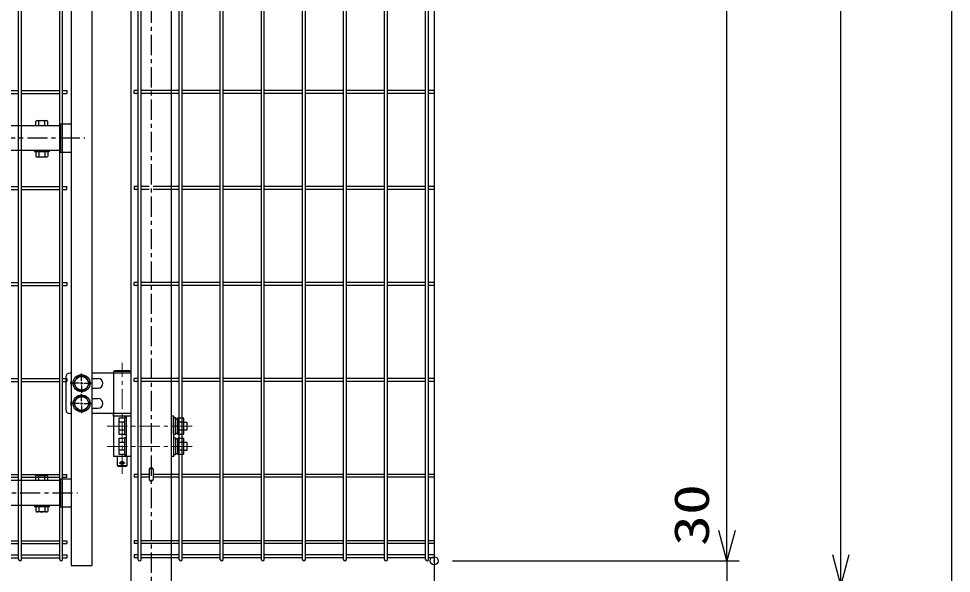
# Model space of a CAD drawing. Units: millimetres, scale not verified. Extents: x -4425 to 4425, y -3150 to 3150.
# Drawn here: x -1626 to -472, y -970 to -284 of the extents above; entities that cross this region are included whole.
import ezdxf
from ezdxf.enums import TextEntityAlignment as Align

# ---------------------------------------------------------------- set-up
doc = ezdxf.new("R2010")
doc.units = ezdxf.units.MM
doc.header["$LTSCALE"] = 20
doc.header["$PDMODE"] = 32
doc.header["$PDSIZE"] = 10
doc.linetypes.add('USER1', pattern=[2, 1.25, -0.25, 0.25, -0.25])
for name, color, linetype, lineweight in [('0-1_0', 7, 'Continuous', 25), ('0-2_外形線', 7, 'Continuous', 25), ('0-3_軸線', 1, 'USER1', 9), ('0-5_寸法', 4, 'Continuous', 25), ('0-8_J200', 3, 'Continuous', 25), ('0-A_LAYER04', 1, 'USER1', 25), ('0-B_EXTCNT-L', 4, 'Continuous', 25), ('0-C_LAYER15', 1, 'Continuous', 25), ('1-1_扉横枠', 7, 'Continuous', 25), ('1-2_PRTLST-S', 7, 'Continuous', 25), ('1-3_丁番', 3, 'Continuous', 25), ('1-7_Jﾊﾟﾈﾙ', 6, 'Continuous', 25)]:
    doc.layers.add(name, color=color, linetype=linetype, lineweight=lineweight)
doc.layers.add('0-6_DEFPOINTS', color=7, linetype='Continuous')
doc.styles.add('ＭＳ ゴシック', font='')
doc.styles.get('ＭＳ ゴシック').set_extended_font_data('MS Gothic')

# ---------------------------------------------------------------- blocks, each defined once
blk = doc.blocks.new('_Open30')
at = {"layer": '0-5_寸法'}
blk.add_line((0, 0), (-20, 0), dxfattribs=at)
blk.add_lwpolyline([(-20, 5.36), (0, 0), (-20, -5.36)], dxfattribs=at)

msp = doc.modelspace()

# ---------------------------------------------------------------- linework, layer by layer
at = {"layer": '0-1_0'}
msp.add_ellipse((-1462.03, -841.55), major_axis=(-2.6, 0), ratio=0.649974, start_param=3.1415927, end_param=6.2831853, dxfattribs=at)
at = {"layer": '0-2_外形線'}
for p, q in [((-1561.03, 950.3), (-1561.03, -960.7)), ((-1535.03, -960.7), (-1535.03, 950.3)), ((-1487.03, 940.3), (-1487.03, -1284.7)), ((-1437.03, -1284.7), (-1437.03, 940.3)), ((-1561.03, -960.7), (-1535.03, -960.7))]:
    msp.add_line(p, q, dxfattribs=at)
at = {"layer": '0-3_軸線'}
for p, q in [((-1497.88, -847.29), (-1497.88, -710.12)), ((-1516.49, -788.2), (-1411.22, -788.2)), ((-1516.49, -813.2), (-1411.22, -813.2))]:
    msp.add_line(p, q, dxfattribs=at)
at = {"layer": '0-6_DEFPOINTS'}
msp.add_point((-1112.03, -954.7), dxfattribs=at)
at = {"layer": '0-8_J200'}
for p, q in [((-1625.9, -952.9), (-1625.9, 1013.5)), ((-1622.3, -952.9), (-1622.3, 1013.5)), ((-1575.13, -952.9), (-1575.13, 1013.5)), ((-1571.53, -952.9), (-1571.53, 1013.5)), ((-1478.03, -952.9), (-1478.03, 1013.5)), ((-1474.43, -952.9), (-1474.43, 1013.5)), ((-1427.26, -952.9), (-1427.26, 1013.5)), ((-1423.66, -952.9), (-1423.66, 1013.5)), ((-1376.49, -952.9), (-1376.49, 1013.5)), ((-1372.89, -952.9), (-1372.89, 1013.5)), ((-1325.72, -952.9), (-1325.72, 1013.5)), ((-1322.12, -952.9), (-1322.12, 1013.5)), ((-1274.95, -952.9), (-1274.95, 1013.5)), ((-1271.35, -952.9), (-1271.35, 1013.5)), ((-1224.18, -952.9), (-1224.18, 1013.5)), ((-1220.58, -952.9), (-1220.58, 1013.5)), ((-1173.41, -952.9), (-1173.41, 1013.5)), ((-1169.81, -952.9), (-1169.81, 1013.5)), ((-1122.64, -952.9), (-1122.64, 1013.5)), ((-1119.04, -952.9), (-1119.04, 1013.5)), ((-1673.07, -373.33), (-1625.9, -373.33)), ((-1673.07, -376.93), (-1625.9, -376.93)), ((-1622.3, -373.33), (-1575.13, -373.33)), ((-1622.3, -376.93), (-1575.13, -376.93)), ((-1483.23, -376.93), (-1483.23, -373.33)), ((-1478.03, -373.33), (-1483.23, -373.33)), ((-1478.03, -376.93), (-1483.23, -376.93)), ((-1427.26, -373.33), (-1474.43, -373.33)), ((-1427.26, -376.93), (-1474.43, -376.93)), ((-1376.49, -373.33), (-1423.66, -373.33)), ((-1376.49, -376.93), (-1423.66, -376.93)), ((-1325.72, -373.33), (-1372.89, -373.33)), ((-1325.72, -376.93), (-1372.89, -376.93)), ((-1274.95, -373.33), (-1322.12, -373.33)), ((-1274.95, -376.93), (-1322.12, -376.93)), ((-1224.18, -373.33), (-1271.35, -373.33)), ((-1224.18, -376.93), (-1271.35, -376.93)), ((-1173.41, -373.33), (-1220.58, -373.33)), ((-1173.41, -376.93), (-1220.58, -376.93)), ((-1122.64, -373.33), (-1169.81, -373.33)), ((-1122.64, -376.93), (-1169.81, -376.93)), ((-1673.07, -610.62), (-1625.9, -610.62)), ((-1622.3, -610.62), (-1575.13, -610.62)), ((-1483.23, -614.22), (-1483.23, -610.62)), ((-1478.03, -610.62), (-1483.23, -610.62)), ((-1427.26, -610.62), (-1474.43, -610.62)), ((-1376.49, -610.62), (-1423.66, -610.62)), ((-1325.72, -610.62), (-1372.89, -610.62)), ((-1274.95, -610.62), (-1322.12, -610.62)), ((-1224.18, -610.62), (-1271.35, -610.62)), ((-1173.41, -610.62), (-1220.58, -610.62)), ((-1122.64, -610.62), (-1169.81, -610.62)), ((-1673.07, -614.22), (-1625.9, -614.22)), ((-1622.3, -614.22), (-1575.13, -614.22)), ((-1478.03, -614.22), (-1483.23, -614.22)), ((-1427.26, -614.22), (-1474.43, -614.22)), ((-1376.49, -614.22), (-1423.66, -614.22)), ((-1325.72, -614.22), (-1372.89, -614.22)), ((-1274.95, -614.22), (-1322.12, -614.22)), ((-1224.18, -614.22), (-1271.35, -614.22)), ((-1173.41, -614.22), (-1220.58, -614.22)), ((-1122.64, -614.22), (-1169.81, -614.22)), ((-1673.07, -729.26), (-1625.9, -729.26)), ((-1673.07, -732.86), (-1625.9, -732.86)), ((-1622.3, -729.26), (-1575.13, -729.26)), ((-1622.3, -732.86), (-1575.13, -732.86)), ((-1483.23, -732.86), (-1483.23, -729.26)), ((-1478.03, -729.26), (-1483.23, -729.26)), ((-1478.03, -732.86), (-1483.23, -732.86)), ((-1427.26, -729.26), (-1474.43, -729.26)), ((-1427.26, -732.86), (-1474.43, -732.86)), ((-1376.49, -729.26), (-1423.66, -729.26)), ((-1376.49, -732.86), (-1423.66, -732.86)), ((-1325.72, -729.26), (-1372.89, -729.26)), ((-1325.72, -732.86), (-1372.89, -732.86)), ((-1274.95, -729.26), (-1322.12, -729.26)), ((-1274.95, -732.86), (-1322.12, -732.86)), ((-1224.18, -729.26), (-1271.35, -729.26)), ((-1224.18, -732.86), (-1271.35, -732.86)), ((-1173.41, -729.26), (-1220.58, -729.26)), ((-1173.41, -732.86), (-1220.58, -732.86)), ((-1122.64, -729.26), (-1169.81, -729.26)), ((-1122.64, -732.86), (-1169.81, -732.86))]:
    msp.add_line(p, q, dxfattribs=at)
at = {"layer": '0-A_LAYER04'}
for p, q in [((-1462.03, 1015.47), (-1462.03, -1380.64)), ((-2615.13, -432), (-1543.93, -432)), ((-2624.13, -870.7), (-1552.93, -870.7))]:
    msp.add_line(p, q, dxfattribs=at)
at = {"layer": '0-B_EXTCNT-L'}
msp.add_line((-1112.03, 1086.87), (-1112.03, -1343.3), dxfattribs=at)
at = {"layer": '0-C_LAYER15', "color": 2}
for p, q in [((-750, -917.2), (-750, 977.8)), ((-609.11, -947.2), (-609.11, 977.8)), ((-472.4, 912.8), (-472.4, -1247.2)), ((-750, -917.2), (-750, -879.7)), ((-750, -954.7), (-750, -984.7))]:
    msp.add_line(p, q, dxfattribs=at)
at = {"layer": '0-C_LAYER15'}
msp.add_line((-1089.53, -954.7), (-735, -954.7), dxfattribs=at)
msp.add_line((-1089.53, -954.7), (-735, -954.7), dxfattribs=at)
at = {"layer": '1-1_扉横枠'}
for p, q in [((-1604.73, -416.5), (-1604.73, -411.05)), ((-1602.85, -410.5), (-1591.6, -410.5)), ((-1600.98, -416.5), (-1600.98, -411.05)), ((-1593.48, -416.5), (-1593.48, -411.05)), ((-1589.73, -416.5), (-1589.73, -411.05)), ((-1574.03, -414.55), (-1561.03, -414.55)), ((-1574.03, -414.55), (-1574.03, -449.45)), ((-2588.03, -416.5), (-1574.03, -416.5)), ((-1604.73, -416.5), (-1589.73, -416.5)), ((-1574.03, -447.5), (-2588.03, -447.5)), ((-1606.23, -447.5), (-1606.23, -449.1)), ((-1588.23, -449.1), (-1606.23, -449.1)), ((-1604.73, -449.66), (-1604.73, -455.05)), ((-1591.6, -449.1), (-1602.85, -449.1)), ((-1600.98, -449.66), (-1600.98, -455.05)), ((-1593.48, -449.66), (-1593.48, -455.05)), ((-1589.73, -449.66), (-1589.73, -455.05)), ((-1588.23, -447.5), (-1588.23, -449.1)), ((-1574.03, -449.45), (-1561.03, -449.45)), ((-1591.6, -455.61), (-1602.85, -455.61)), ((-1604.73, -855.2), (-1604.73, -849.75)), ((-1602.85, -849.2), (-1591.6, -849.2)), ((-1600.98, -855.2), (-1600.98, -849.75)), ((-1593.48, -855.2), (-1593.48, -849.75)), ((-1589.73, -855.2), (-1589.73, -849.75)), ((-1574.03, -853.25), (-1561.03, -853.25)), ((-1574.03, -853.25), (-1574.03, -888.15)), ((-2588.03, -855.2), (-1574.03, -855.2)), ((-1604.73, -855.2), (-1589.73, -855.2)), ((-1574.03, -886.2), (-2588.03, -886.2)), ((-1606.23, -886.2), (-1606.23, -887.8)), ((-1591.6, -887.8), (-1602.85, -887.8)), ((-1574.03, -888.15), (-1561.03, -888.15)), ((-1604.73, -888.36), (-1604.73, -893.75)), ((-1591.6, -894.31), (-1602.85, -894.31)), ((-1600.98, -888.36), (-1600.98, -893.75)), ((-1593.48, -888.36), (-1593.48, -893.75)), ((-1589.73, -888.36), (-1589.73, -893.75))]:
    msp.add_line(p, q, dxfattribs=at)
msp.add_lwpolyline([(-1588.23, -886.2), (-1588.23, -887.8), (-1606.23, -887.8)], dxfattribs=at)
for centre, radius, start, end in [((-1602.85, -413.96), 3.46, 57.13278, 122.86722), ((-1597.23, -423.49), 12.99, 73.22135, 106.77865), ((-1591.6, -413.96), 3.46, 57.13278, 122.86722), ((-1602.85, -452.56), 3.46, 57.13278, 122.86722), ((-1597.23, -462.1), 12.99, 73.22135, 106.77865), ((-1591.6, -452.56), 3.46, 57.13278, 122.86722), ((-1602.85, -452.15), 3.46, 237.13278, 302.86722), ((-1597.23, -442.61), 12.99, 253.22135, 286.77865), ((-1591.6, -452.15), 3.46, 237.13278, 302.86722), ((-1602.85, -852.66), 3.46, 57.13278, 122.86722), ((-1597.23, -862.19), 12.99, 73.22135, 106.77865), ((-1591.6, -852.66), 3.46, 57.13278, 122.86722), ((-1602.85, -891.26), 3.46, 57.13278, 122.86722), ((-1597.23, -900.8), 12.99, 73.22135, 106.77865), ((-1591.6, -891.26), 3.46, 57.13278, 122.86722), ((-1602.85, -890.85), 3.46, 237.13278, 302.86722), ((-1597.23, -881.31), 12.99, 253.22135, 286.77865), ((-1591.6, -890.85), 3.46, 237.13278, 302.86722)]:
    msp.add_arc(centre, radius, start, end, dxfattribs=at)
at = {"layer": '1-2_PRTLST-S'}
for p, q in [((-1464.63, -841.53), (-1464.63, -853.7)), ((-1459.43, -841.53), (-1459.43, -853.7))]:
    msp.add_line(p, q, dxfattribs=at)
msp.add_arc((-1462.03, -853.7), 2.6, 180, 0, dxfattribs=at)
at = {"layer": '1-3_丁番'}
for p, q in [((-1561.03, -722.7), (-1562.63, -722.7)), ((-1548.03, -732.5), (-1548.03, -723.35)), ((-1548.03, -732.5), (-1548.03, -723.35)), ((-1487.03, -722.7), (-1535.03, -722.7)), ((-1506.88, -719.7), (-1508.73, -720.7)), ((-1487.03, -720.7), (-1508.73, -720.7)), ((-1508.73, -720.7), (-1508.73, -775.7)), ((-1488.88, -719.7), (-1506.88, -719.7)), ((-1488.88, -719.7), (-1487.03, -720.7)), ((-1487.03, -720.7), (-1487.03, -775.7)), ((-1567.63, -727.7), (-1567.63, -767.7)), ((-1550.73, -735.2), (-1559.88, -735.2)), ((-1549.38, -735.2), (-1546.68, -735.2)), ((-1549.38, -735.2), (-1546.68, -735.2)), ((-1548.03, -736.55), (-1548.03, -733.85)), ((-1548.03, -736.55), (-1548.03, -733.85)), ((-1548.03, -737.9), (-1548.03, -747.05)), ((-1548.03, -737.9), (-1548.03, -747.05)), ((-1545.33, -735.2), (-1536.18, -735.2)), ((-1545.33, -735.2), (-1536.18, -735.2)), ((-1535.03, -729.2), (-1527.63, -729.2)), ((-1548.03, -757.5), (-1548.03, -748.35)), ((-1535.03, -741.2), (-1527.63, -741.2)), ((-1550.73, -760.2), (-1559.88, -760.2)), ((-1549.38, -760.2), (-1546.68, -760.2)), ((-1548.03, -761.55), (-1548.03, -758.85)), ((-1545.33, -760.2), (-1535.03, -760.2)), ((-1535.03, -754.2), (-1527.63, -754.2)), ((-1561.03, -772.7), (-1562.63, -772.7)), ((-1548.03, -762.9), (-1548.03, -772.05)), ((-1535.03, -766.2), (-1527.63, -766.2)), ((-1487.03, -772.7), (-1535.03, -772.7)), ((-1508.73, -775.7), (-1508.73, -772.7)), ((-1508.73, -775.7), (-1508.73, -825.7)), ((-1487.03, -775.7), (-1508.73, -775.7)), ((-1502.03, -778.39), (-1502.03, -798.02)), ((-1495.03, -778.39), (-1502.03, -778.39)), ((-1495.03, -783.3), (-1502.03, -783.3)), ((-1495.03, -777.7), (-1495.03, -798.7)), ((-1493.03, -777.7), (-1495.03, -777.7)), ((-1493.03, -775.7), (-1493.03, -825.7)), ((-1487.03, -775.7), (-1487.03, -825.7)), ((-1487.03, -777.7), (-1487.03, -798.7)), ((-1434.03, -775.7), (-1437.03, -775.7)), ((-1437.03, -777.7), (-1437.03, -797.4)), ((-1434.03, -825.7), (-1434.03, -775.7)), ((-1434.03, -777.7), (-1432.03, -777.7)), ((-1432.03, -777.7), (-1432.03, -798.7)), ((-1432.03, -779), (-1429.53, -779)), ((-1429.53, -778.39), (-1429.53, -798.02)), ((-1421.53, -778.39), (-1429.53, -778.39)), ((-1421.53, -783.3), (-1429.53, -783.3)), ((-1421.53, -798.02), (-1421.53, -778.39)), ((-1495.03, -793.11), (-1502.03, -793.11)), ((-1421.53, -793.11), (-1429.53, -793.11)), ((-1418.03, -793.2), (-1421.53, -793.2)), ((-1502.03, -798.02), (-1495.03, -798.02)), ((-1495.03, -803.39), (-1502.03, -803.39)), ((-1502.03, -803.39), (-1502.03, -823.02)), ((-1495.03, -798.7), (-1493.03, -798.7)), ((-1493.03, -802.7), (-1495.03, -802.7)), ((-1495.03, -802.7), (-1495.03, -823.7)), ((-1432.03, -798.7), (-1434.03, -798.7)), ((-1434.03, -802.7), (-1432.03, -802.7)), ((-1429.53, -797.4), (-1432.03, -797.4)), ((-1432.03, -802.7), (-1432.03, -823.7)), ((-1432.03, -804), (-1429.53, -804)), ((-1429.53, -798.02), (-1421.53, -798.02)), ((-1421.53, -803.39), (-1429.53, -803.39)), ((-1429.53, -803.39), (-1429.53, -823.02)), ((-1421.53, -823.02), (-1421.53, -803.39)), ((-1495.03, -808.3), (-1502.03, -808.3)), ((-1495.03, -818.11), (-1502.03, -818.11)), ((-1421.53, -808.3), (-1429.53, -808.3)), ((-1421.53, -818.11), (-1429.53, -818.11)), ((-1421.53, -808.2), (-1418.03, -808.2)), ((-1418.03, -818.2), (-1421.53, -818.2)), ((-1418.03, -808.2), (-1418.03, -818.2)), ((-1487.03, -825.7), (-1508.73, -825.7)), ((-1502.03, -823.02), (-1495.03, -823.02)), ((-1495.03, -823.7), (-1493.03, -823.7)), ((-1491.88, -836.7), (-1491.88, -825.7)), ((-1434.03, -825.7), (-1437.03, -825.7)), ((-1432.03, -823.7), (-1434.03, -823.7)), ((-1429.53, -822.4), (-1432.03, -822.4)), ((-1429.53, -823.02), (-1421.53, -823.02)), ((-1503.88, -836.7), (-1491.88, -836.7)), ((-1503.33, -837.7), (-1492.43, -837.7)), ((-1501.71, -833.7), (-1494.05, -833.7)), ((-1491.88, -836.7), (-1492.43, -837.7))]:
    msp.add_line(p, q, dxfattribs=at)
for points in [[(-1552.94, -726.7), (-1557.84, -735.2), (-1552.94, -743.7), (-1543.12, -743.7), (-1538.21, -735.2), (-1543.12, -726.7)], [(-1552.94, -751.7), (-1557.84, -760.2), (-1552.94, -768.7), (-1543.12, -768.7), (-1538.21, -760.2), (-1543.12, -751.7)]]:
    msp.add_lwpolyline(points, close=True, dxfattribs=at)
for points in [[(-1421.53, -783.2), (-1418.03, -783.2), (-1418.03, -793.2)], [(-1503.88, -825.7), (-1503.88, -836.7), (-1503.33, -837.7)]]:
    msp.add_lwpolyline(points, dxfattribs=at)
for centre, radius in [((-1548.03, -735.2), 10.5), ((-1548.03, -735.2), 8.5), ((-1548.03, -760.2), 10.5), ((-1548.03, -760.2), 8.5), ((-1497.88, -833.7), 2)]:
    msp.add_circle(centre, radius, dxfattribs=at)
for centre, radius, start, end in [((-1562.63, -727.7), 5, 90, 180), ((-1555.63, -735.2), 6, 154.15807, 205.84193), ((-1527.63, -735.2), 6, 270, 90), ((-1555.63, -760.2), 6, 154.15807, 205.84193), ((-1527.63, -760.2), 6, 270, 90), ((-1562.63, -767.7), 5, 180, 270)]:
    msp.add_arc(centre, radius, start, end, dxfattribs=at)
at = {"layer": '1-7_Jﾊﾟﾈﾙ', "color": 3}
for p, q in [((-1571.53, -376.93), (-1566.33, -376.93)), ((-1571.53, -614.22), (-1566.33, -614.22)), ((-1571.53, -732.86), (-1566.33, -732.86)), ((-1673.07, -929.9), (-1625.9, -929.9)), ((-1673.07, -933.5), (-1625.9, -933.5)), ((-1622.3, -929.9), (-1575.13, -929.9)), ((-1622.3, -933.5), (-1575.13, -933.5)), ((-1571.53, -929.9), (-1566.33, -929.9)), ((-1571.53, -933.5), (-1566.33, -933.5)), ((-1566.33, -929.9), (-1566.33, -933.5)), ((-1478.03, -929.9), (-1483.23, -929.9)), ((-1483.23, -929.9), (-1483.23, -933.5)), ((-1478.03, -933.5), (-1483.23, -933.5)), ((-1427.26, -929.9), (-1474.43, -929.9)), ((-1427.26, -933.5), (-1474.43, -933.5)), ((-1376.49, -929.9), (-1423.66, -929.9)), ((-1376.49, -933.5), (-1423.66, -933.5)), ((-1325.72, -929.9), (-1372.89, -929.9)), ((-1325.72, -933.5), (-1372.89, -933.5)), ((-1274.95, -929.9), (-1322.12, -929.9)), ((-1274.95, -933.5), (-1322.12, -933.5)), ((-1224.18, -929.9), (-1271.35, -929.9)), ((-1224.18, -933.5), (-1271.35, -933.5)), ((-1173.41, -929.9), (-1220.58, -929.9)), ((-1173.41, -933.5), (-1220.58, -933.5)), ((-1122.64, -929.9), (-1169.81, -929.9)), ((-1122.64, -933.5), (-1169.81, -933.5)), ((-1112.03, -929.9), (-1119.04, -929.9)), ((-1112.03, -933.5), (-1119.04, -933.5)), ((-1673.07, -947.5), (-1625.9, -947.5)), ((-1673.07, -951.1), (-1625.9, -951.1)), ((-1622.3, -947.5), (-1575.13, -947.5)), ((-1622.3, -951.1), (-1575.13, -951.1)), ((-1571.53, -947.5), (-1566.33, -947.5)), ((-1571.53, -951.1), (-1566.33, -951.1)), ((-1566.33, -947.5), (-1566.33, -951.1)), ((-1478.03, -947.5), (-1483.23, -947.5)), ((-1483.23, -947.5), (-1483.23, -951.1)), ((-1478.03, -951.1), (-1483.23, -951.1)), ((-1427.26, -947.5), (-1474.43, -947.5)), ((-1427.26, -951.1), (-1474.43, -951.1)), ((-1376.49, -947.5), (-1423.66, -947.5)), ((-1376.49, -951.1), (-1423.66, -951.1)), ((-1325.72, -947.5), (-1372.89, -947.5)), ((-1325.72, -951.1), (-1372.89, -951.1)), ((-1274.95, -947.5), (-1322.12, -947.5)), ((-1274.95, -951.1), (-1322.12, -951.1)), ((-1224.18, -947.5), (-1271.35, -947.5)), ((-1224.18, -951.1), (-1271.35, -951.1)), ((-1173.41, -947.5), (-1220.58, -947.5)), ((-1173.41, -951.1), (-1220.58, -951.1)), ((-1122.64, -947.5), (-1169.81, -947.5)), ((-1122.64, -951.1), (-1169.81, -951.1)), ((-1112.03, -947.5), (-1119.04, -947.5)), ((-1112.03, -951.1), (-1119.04, -951.1))]:
    msp.add_line(p, q, dxfattribs=at)
at = {"layer": '1-7_Jﾊﾟﾈﾙ'}
for p, q in [((-1112.03, -373.33), (-1119.04, -373.33)), ((-1112.03, -376.93), (-1119.04, -376.93)), ((-1673.07, -491.97), (-1625.9, -491.97)), ((-1673.07, -495.57), (-1625.9, -495.57)), ((-1622.3, -491.97), (-1575.13, -491.97)), ((-1622.3, -495.57), (-1575.13, -495.57)), ((-1571.53, -491.97), (-1566.33, -491.97)), ((-1483.23, -491.97), (-1483.23, -495.57)), ((-1478.03, -491.97), (-1483.23, -491.97)), ((-1478.03, -495.57), (-1483.23, -495.57)), ((-1464.63, -491.97), (-1474.43, -491.97)), ((-1464.63, -495.57), (-1474.43, -495.57)), ((-1427.26, -491.97), (-1459.43, -491.97)), ((-1427.26, -495.57), (-1459.43, -495.57)), ((-1376.49, -491.97), (-1423.66, -491.97)), ((-1376.49, -495.57), (-1423.66, -495.57)), ((-1325.72, -491.97), (-1372.89, -491.97)), ((-1325.72, -495.57), (-1372.89, -495.57)), ((-1274.95, -491.97), (-1322.12, -491.97)), ((-1274.95, -495.57), (-1322.12, -495.57)), ((-1224.18, -491.97), (-1271.35, -491.97)), ((-1224.18, -495.57), (-1271.35, -495.57)), ((-1173.41, -491.97), (-1220.58, -491.97)), ((-1173.41, -495.57), (-1220.58, -495.57)), ((-1122.64, -491.97), (-1169.81, -491.97)), ((-1122.64, -495.57), (-1169.81, -495.57)), ((-1112.03, -491.97), (-1119.04, -491.97)), ((-1112.03, -495.57), (-1119.04, -495.57)), ((-1112.03, -610.62), (-1119.04, -610.62)), ((-1112.03, -614.22), (-1119.04, -614.22)), ((-1112.03, -729.26), (-1119.04, -729.26)), ((-1112.03, -732.86), (-1119.04, -732.86)), ((-1673.07, -847.9), (-1625.9, -847.9)), ((-1673.07, -851.5), (-1625.9, -851.5)), ((-1622.3, -847.9), (-1575.13, -847.9)), ((-1622.3, -851.5), (-1575.13, -851.5)), ((-1571.53, -847.9), (-1566.33, -847.9)), ((-1483.23, -847.9), (-1483.23, -851.5)), ((-1478.03, -847.9), (-1483.23, -847.9)), ((-1478.03, -851.5), (-1483.23, -851.5)), ((-1464.63, -847.9), (-1474.43, -847.9)), ((-1464.63, -851.5), (-1474.43, -851.5)), ((-1427.26, -847.9), (-1459.43, -847.9)), ((-1427.26, -851.5), (-1459.43, -851.5)), ((-1376.49, -847.9), (-1423.66, -847.9)), ((-1376.49, -851.5), (-1423.66, -851.5)), ((-1325.72, -847.9), (-1372.89, -847.9)), ((-1325.72, -851.5), (-1372.89, -851.5)), ((-1274.95, -847.9), (-1322.12, -847.9)), ((-1274.95, -851.5), (-1322.12, -851.5)), ((-1224.18, -847.9), (-1271.35, -847.9)), ((-1224.18, -851.5), (-1271.35, -851.5)), ((-1173.41, -847.9), (-1220.58, -847.9)), ((-1173.41, -851.5), (-1220.58, -851.5)), ((-1122.64, -847.9), (-1169.81, -847.9)), ((-1122.64, -851.5), (-1169.81, -851.5)), ((-1112.03, -847.9), (-1119.04, -847.9)), ((-1112.03, -851.5), (-1119.04, -851.5))]:
    msp.add_line(p, q, dxfattribs=at)
at = {"layer": '1-7_Jﾊﾟﾈﾙ', "color": 3}
for points in [[(-1571.53, -373.33), (-1566.33, -373.33), (-1566.33, -376.93)], [(-1571.53, -610.62), (-1566.33, -610.62), (-1566.33, -614.22)], [(-1571.53, -729.26), (-1566.33, -729.26), (-1566.33, -732.86)]]:
    msp.add_lwpolyline(points, dxfattribs=at)
at = {"layer": '1-7_Jﾊﾟﾈﾙ'}
for points in [[(-1571.53, -495.57), (-1566.33, -495.57), (-1566.33, -491.97)], [(-1571.53, -851.5), (-1566.33, -851.5), (-1566.33, -847.9)]]:
    msp.add_lwpolyline(points, dxfattribs=at)
at = {"layer": '1-7_Jﾊﾟﾈﾙ', "color": 3}
for centre in [(-1624.1, -952.9), (-1573.33, -952.9), (-1476.23, -952.9), (-1425.46, -952.9), (-1374.69, -952.9), (-1323.92, -952.9), (-1273.15, -952.9), (-1222.38, -952.9), (-1171.61, -952.9), (-1120.84, -952.9)]:
    msp.add_arc(centre, 1.8, 180, 0, dxfattribs=at)

# ---------------------------------------------------------------- block references
at = {"layer": '0-C_LAYER15', "xscale": 1.875, "yscale": 1.875, "rotation": 270}
for p in [(-750, -954.7), (-750, -954.7), (-609.11, -984.7)]:
    msp.add_blockref('_Open30', p, dxfattribs=at)

# ---------------------------------------------------------------- texts
at = {"layer": '0-C_LAYER15', "color": 3, "style": 'ＭＳ ゴシック', "width": 1.3}
msp.add_text('30', height=43.26, rotation=90, dxfattribs=at).set_placement((-759.18, -936.32), align=Align.BOTTOM_LEFT)

doc.saveas('drawing.dxf')
